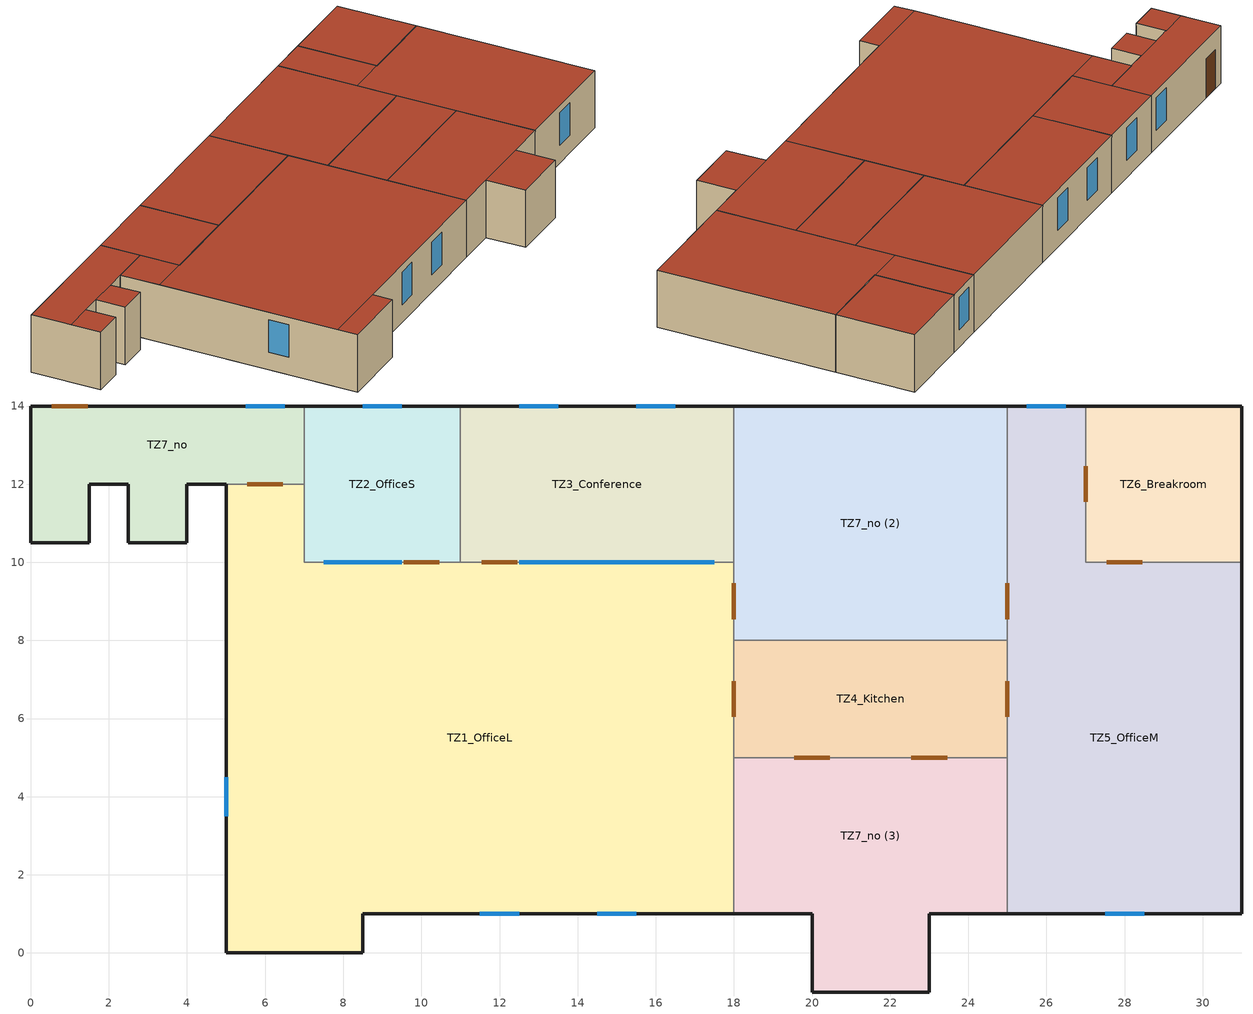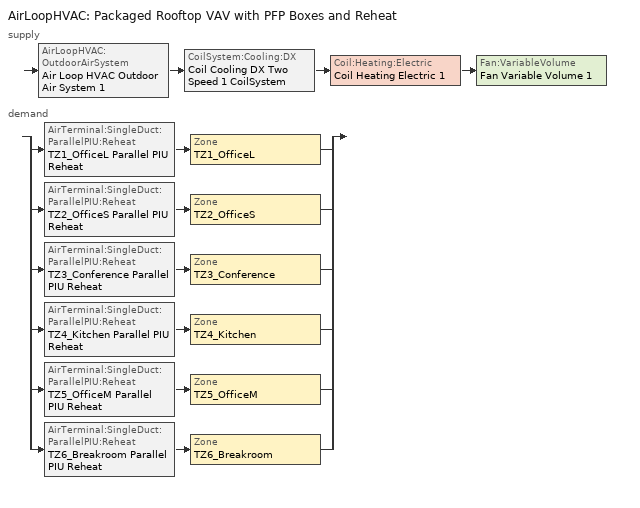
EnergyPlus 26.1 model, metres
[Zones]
TZ1_OfficeL
 floor ground (Geometry Only Ground Floor): 8.5,1 8.5,0 5,0 5,1 z0; 18,10 18,1 5,1 5,10 z0; 7,12 7,10 5,10 5,12 z0
 wall outside (Geometry Only Exterior Wall): 5,12 5,0 8.5,0 8.5,1 18,1 z0:3
 wall to TZ7_no (Geometry Only Interior Wall): 7,12 5,12 z0:3
 wall to TZ2_OfficeS (Geometry Only Interior Wall): 11,10 7,10 7,12 z0:3
 wall to TZ3_Conference (Geometry Only Interior Wall): 18,10 11,10 z0:3
 wall to TZ7_no (2) (Geometry Only Interior Wall): 18,8 18,10 z0:3
 wall to TZ4_Kitchen (Geometry Only Interior Wall): 18,5 18,8 z0:3
 wall to TZ7_no (3) (Geometry Only Interior Wall): 18,1 18,5 z0:3
 window (Geometry Only Window): 5,4.5 5,3.5 / 14.5,1 15.5,1 / 11.5,1 12.5,1 z0.91:2.61
 window inside (Geometry Only Window): 9.5,10 7.5,10 / 17.5,10 12.5,10 z0.01:2.01
 door inside (Geometry Only Door): 6.46,12 5.54,12 / 10.46,10 9.54,10 / 12.46,10 11.54,10 / 18,8.54 18,9.46 / 18,6.04 18,6.96 z0:2.03
 roof outside (Geometry Only Exterior Roof): 8.5,0 8.5,1 5,1 5,0 z3; 18,1 18,10 5,10 5,1 z3; 7,10 7,12 5,12 5,10 z3
TZ2_OfficeS
 floor ground (Geometry Only Ground Floor): 11,14 11,10 7,10 7,14 z0
 wall outside (Geometry Only Exterior Wall): 11,14 7,14 z0:3
 wall to TZ3_Conference (Geometry Only Interior Wall): 11,10 11,14 z0:3
 wall to TZ7_no (Geometry Only Interior Wall): 7,14 7,12 z0:3
 window (Geometry Only Window): 9.5,14 8.5,14 z0.91:2.61
 roof outside (Geometry Only Exterior Roof): 11,10 11,14 7,14 7,10 z3
TZ3_Conference
 floor ground (Geometry Only Ground Floor): 18,14 18,10 11,10 11,14 z0
 wall outside (Geometry Only Exterior Wall): 18,14 11,14 z0:3
 wall to TZ7_no (2) (Geometry Only Interior Wall): 18,10 18,14 z0:3
 window (Geometry Only Window): 13.5,14 12.5,14 / 16.5,14 15.5,14 z0.91:2.61
 roof outside (Geometry Only Exterior Roof): 18,10 18,14 11,14 11,10 z3
TZ4_Kitchen
 floor ground (Geometry Only Ground Floor): 25,8 25,5 18,5 18,8 z0
 wall to TZ5_OfficeM (Geometry Only Interior Wall): 25,5 25,8 z0:3
 wall to TZ7_no (3) (Geometry Only Interior Wall): 18,5 25,5 z0:3
 wall to TZ7_no (2) (Geometry Only Interior Wall): 25,8 18,8 z0:3
 door inside (Geometry Only Door): 25,6.04 25,6.96 / 19.54,5 20.46,5 / 22.54,5 23.46,5 z0:2.03
 roof outside (Geometry Only Exterior Roof): 25,5 25,8 18,8 18,5 z3
TZ5_OfficeM
 floor ground (Geometry Only Ground Floor): 31,10 31,1 25,1 25,10 z0; 27,14 27,10 25,10 25,14 z0
 wall outside (Geometry Only Exterior Wall): 25,1 31,1 31,10 / 27,14 25,14 z0:3
 wall to TZ6_Breakroom (Geometry Only Interior Wall): 31,10 27,10 27,14 z0:3
 wall to TZ7_no (3) (Geometry Only Interior Wall): 25,5 25,1 z0:3
 wall to TZ7_no (2) (Geometry Only Interior Wall): 25,14 25,8 z0:3
 window (Geometry Only Window): 27.5,1 28.5,1 / 26.5,14 25.5,14 z0.91:2.61
 door inside (Geometry Only Door): 28.46,10 27.54,10 / 25,9.46 25,8.54 / 27,11.54 27,12.46 z0:2.03
 roof outside (Geometry Only Exterior Roof): 31,1 31,10 25,10 25,1 z3; 27,10 27,14 25,14 25,10 z3
TZ6_Breakroom
 floor ground (Geometry Only Ground Floor): 31,14 31,10 27,10 27,14 z0
 wall outside (Geometry Only Exterior Wall): 31,10 31,14 27,14 z0:3
 roof outside (Geometry Only Exterior Roof): 31,10 31,14 27,14 27,10 z3
TZ7_no
 floor ground (Geometry Only Ground Floor): 1.5,12 1.5,10.5 0,10.5 0,12 z0; 4,12 4,10.5 2.5,10.5 2.5,12 z0; 7,14 7,12 0,12 0,14 z0
 wall outside (Geometry Only Exterior Wall): 7,14 0,14 0,10.5 1.5,10.5 1.5,12 2.5,12 2.5,10.5 4,10.5 4,12 5,12 z0:3
 window (Geometry Only Window): 6.5,14 5.5,14 z0.91:2.61
 door (Geometry Only Door): 1.46,14 0.54,14 z0:2.03
 roof outside (Geometry Only Exterior Roof): 1.5,10.5 1.5,12 0,12 0,10.5 z3; 4,10.5 4,12 2.5,12 2.5,10.5 z3; 7,12 7,14 0,14 0,12 z3
TZ7_no (2)
 floor ground (Geometry Only Ground Floor): 25,14 25,8 18,8 18,14 z0
 wall outside (Geometry Only Exterior Wall): 25,14 18,14 z0:3
 roof outside (Geometry Only Exterior Roof): 25,8 25,14 18,14 18,8 z3
TZ7_no (3)
 floor ground (Geometry Only Ground Floor): 23,1 23,-1 20,-1 20,1 z0; 25,5 25,1 18,1 18,5 z0
 wall outside (Geometry Only Exterior Wall): 18,1 20,1 20,-1 23,-1 23,1 25,1 z0:3
 roof outside (Geometry Only Exterior Roof): 23,-1 23,1 20,1 20,-1 z3; 25,1 25,5 18,5 18,1 z3
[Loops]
AirLoopHVAC 'Packaged Rooftop VAV with PFP Boxes and Reheat'
 supply: AirLoopHVAC:OutdoorAirSystem 'Air Loop HVAC Outdoor Air System 1' > CoilSystem:Cooling:DX 'Coil Cooling DX Two Speed 1 CoilSystem' > Coil:Heating:Electric 'Coil Heating Electric 1' > Fan:VariableVolume 'Fan Variable Volume 1'
 demand: split
  | AirTerminal:SingleDuct:ParallelPIU:Reheat 'TZ1_OfficeL Parallel PIU Reheat' > Zone 'TZ1_OfficeL'
  | AirTerminal:SingleDuct:ParallelPIU:Reheat 'TZ2_OfficeS Parallel PIU Reheat' > Zone 'TZ2_OfficeS'
  | AirTerminal:SingleDuct:ParallelPIU:Reheat 'TZ3_Conference Parallel PIU Reheat' > Zone 'TZ3_Conference'
  | AirTerminal:SingleDuct:ParallelPIU:Reheat 'TZ4_Kitchen Parallel PIU Reheat' > Zone 'TZ4_Kitchen'
  | AirTerminal:SingleDuct:ParallelPIU:Reheat 'TZ5_OfficeM Parallel PIU Reheat' > Zone 'TZ5_OfficeM'
  | AirTerminal:SingleDuct:ParallelPIU:Reheat 'TZ6_Breakroom Parallel PIU Reheat' > Zone 'TZ6_Breakroom'
[Building]
The Office: North Axis {deg}=0
[Site:Location]
ANDRAVIDA: Latitude {deg}=37.92; Longitude {deg}=21.28; Time Zone {hr}=2; Elevation {m}=12; Keep Site Location Information=No
[SizingPeriod:DesignDay] Day of Month=21; Dry-Bulb Temperature Range Modifier Type=DefaultMultipliers; Barometric Pressure {Pa}=101181; Rain Indicator=No; Snow Indicator=No; Daylight Saving Time Indicator=No; Begin Environment Reset Mode=FullResetAtBeginEnvironment
Name | Month | Day Type | Maximum Dry-Bulb Temperature {C} | Daily Dry-Bulb Temperature Range {deltaC} | Humidity Condition Type | Wetbulb or DewPoint at Maximum Dry-Bulb {C} | Wind Speed {m/s} | Wind Direction {deg} | Solar Model Indicator | ASHRAE Clear Sky Optical Depth for Beam Irradiance (taub) | ASHRAE Clear Sky Optical Depth for Diffuse Irradiance (taud) | Enthalpy at Maximum Dry-Bulb {J/kg} | Sky Clearness
ANDRAVIDA Ann Clg .4% Condns DB=>MWB | 8 | SummerDesignDay | 33.1 | 11.5 | Wetbulb | 22 | 4.6 | 350 | ASHRAETau | 0.494 | 1.923
ANDRAVIDA Ann Clg .4% Condns DP=>MDB | 8 | SummerDesignDay | 26.8 | 11.5 | Dewpoint | 23.1 | 4.6 | 350 | ASHRAETau | 0.494 | 1.923
ANDRAVIDA Ann Clg .4% Condns Enth=>MDB | 8 | SummerDesignDay | 29.6 | 11.5 | Enthalpy |  | 4.6 | 350 | ASHRAETau | 0.494 | 1.923 | 74600
ANDRAVIDA Ann Clg .4% Condns WB=>MDB | 8 | SummerDesignDay | 29.4 | 11.5 | Wetbulb | 24.6 | 4.6 | 350 | ASHRAETau | 0.494 | 1.923
ANDRAVIDA Ann Clg 1% Condns DB=>MWB | 8 | SummerDesignDay | 31.9 | 11.5 | Wetbulb | 21.9 | 4.6 | 350 | ASHRAETau | 0.494 | 1.923
ANDRAVIDA Ann Clg 1% Condns DP=>MDB | 8 | SummerDesignDay | 26.3 | 11.5 | Dewpoint | 22.2 | 4.6 | 350 | ASHRAETau | 0.494 | 1.923
ANDRAVIDA Ann Clg 1% Condns Enth=>MDB | 8 | SummerDesignDay | 28.5 | 11.5 | Enthalpy |  | 4.6 | 350 | ASHRAETau | 0.494 | 1.923 | 71700
ANDRAVIDA Ann Clg 1% Condns WB=>MDB | 8 | SummerDesignDay | 28.7 | 11.5 | Wetbulb | 23.9 | 4.6 | 350 | ASHRAETau | 0.494 | 1.923
ANDRAVIDA Ann Clg 2% Condns DB=>MWB | 8 | SummerDesignDay | 30.8 | 11.5 | Wetbulb | 21.8 | 4.6 | 350 | ASHRAETau | 0.494 | 1.923
ANDRAVIDA Ann Clg 2% Condns DP=>MDB | 8 | SummerDesignDay | 26.1 | 11.5 | Dewpoint | 21.8 | 4.6 | 350 | ASHRAETau | 0.494 | 1.923
ANDRAVIDA Ann Clg 2% Condns Enth=>MDB | 8 | SummerDesignDay | 28.4 | 11.5 | Enthalpy |  | 4.6 | 350 | ASHRAETau | 0.494 | 1.923 | 69200
ANDRAVIDA Ann Clg 2% Condns WB=>MDB | 8 | SummerDesignDay | 28.2 | 11.5 | Wetbulb | 23.3 | 4.6 | 350 | ASHRAETau | 0.494 | 1.923
ANDRAVIDA Ann Htg 99% Condns DB | 1 | WinterDesignDay | 1.8 | 0 | Wetbulb | 1.8 | 1 | 120 | ASHRAEClearSky |  |  |  | 0
ANDRAVIDA Ann Htg 99.6% Condns DB | 1 | WinterDesignDay | 0 | 0 | Wetbulb | 0 | 1 | 120 | ASHRAEClearSky |  |  |  | 0
ANDRAVIDA Ann Htg Wind 99% Condns WS=>MCDB | 1 | WinterDesignDay | 11.7 | 0 | Wetbulb | 11.7 | 10.2 | 120 | ASHRAEClearSky |  |  |  | 0
ANDRAVIDA Ann Htg Wind 99.6% Condns WS=>MCDB | 1 | WinterDesignDay | 11.5 | 0 | Wetbulb | 11.5 | 12.3 | 120 | ASHRAEClearSky |  |  |  | 0
ANDRAVIDA Ann Hum_n 99% Condns DP=>MCDB | 1 | WinterDesignDay | 4.9 | 0 | Dewpoint | -3.2 | 1 | 120 | ASHRAEClearSky |  |  |  | 0
ANDRAVIDA Ann Hum_n 99.6% Condns DP=>MCDB | 1 | WinterDesignDay | 4.6 | 0 | Dewpoint | -5.2 | 1 | 120 | ASHRAEClearSky |  |  |  | 0
[Material]
Geometry Only Opaque Material: Roughness=MediumRough; Thickness {m}=0.2; Conductivity {W/m-K}=0.5; Density {kg/m3}=1200; Specific Heat {J/kg-K}=900; Thermal Absorptance=0.9; Solar Absorptance=0.7; Visible Absorptance=0.7
[WindowMaterial:SimpleGlazingSystem]
Geometry Only Glazing: U-Factor {W/m2-K}=2.7; Solar Heat Gain Coefficient=0.6; Visible Transmittance=0.7
[Construction]
Geometry Only Door; Geometry Only Exterior Roof; Geometry Only Exterior Wall; Geometry Only Ground Floor; Geometry Only Interior Wall: Geometry Only Opaque Material
Geometry Only Window: Geometry Only Glazing
[Space]
Name | Zone | Space Type
TZ1_OfficeL Space | TZ1_OfficeL | 189.1-2009 - Office - ClosedOffice - CZ4-8
TZ2_OfficeS Space | TZ2_OfficeS | 189.1-2009 - Office - ClosedOffice - CZ4-8 1
TZ3_Conference Space | TZ3_Conference | 189.1-2009 - Office - Conference - CZ4-8
TZ4_Kitchen Space | TZ4_Kitchen | 189.1-2009 - Office - BreakRoom - CZ4-8
TZ5_OfficeM Space | TZ5_OfficeM | 189.1-2009 - Office - ClosedOffice - CZ4-8 2
TZ6_Breakroom Space | TZ6_Breakroom | 189.1-2009 - Office - BreakRoom - CZ4-8 1
TZ7_no Space | TZ7_no | 189.1-2009 - Office - Corridor - CZ4-8 2
TZ7_no (2) Space | TZ7_no (2) | 189.1-2009 - Office - Corridor - CZ4-8
TZ7_no (3) Space | TZ7_no (3) | 189.1-2009 - Office - Corridor - CZ4-8 1
[SpaceList]
189.1-2009 - Office - ClosedOffice - CZ4-8: TZ1_OfficeL Space
189.1-2009 - Office - ClosedOffice - CZ4-8 1: TZ2_OfficeS Space
189.1-2009 - Office - Conference - CZ4-8: TZ3_Conference Space
189.1-2009 - Office - BreakRoom - CZ4-8: TZ4_Kitchen Space
189.1-2009 - Office - ClosedOffice - CZ4-8 2: TZ5_OfficeM Space
189.1-2009 - Office - BreakRoom - CZ4-8 1: TZ6_Breakroom Space
189.1-2009 - Office - Corridor - CZ4-8 2: TZ7_no Space
189.1-2009 - Office - Corridor - CZ4-8: TZ7_no (2) Space
189.1-2009 - Office - Corridor - CZ4-8 1: TZ7_no (3) Space
[Zone] Multiplier=1; Part of Total Floor Area=Yes
TZ1_OfficeL; TZ2_OfficeS; TZ3_Conference; TZ4_Kitchen; TZ5_OfficeM; TZ6_Breakroom; TZ7_no; TZ7_no (2); TZ7_no (3)
[PEOPLE] Number of People Calculation Method=People/Area; Fraction Radiant=0.3; Sensible Heat Fraction=autocalculate; Activity Level Schedule=Office Activity; Carbon Dioxide Generation Rate {m3/s-W}=3.82e-08; Enable ASHRAE 55 Comfort Warnings=No; Mean Radiant Temperature Calculation Type=EnclosureAveraged; Clothing Insulation Calculation Method=ClothingInsulationSchedule; Cold Stress Temperature Threshold {C}=15.56; Heat Stress Temperature Threshold {C}=30
Name | Zone or ZoneList or Space or SpaceList | Number of People Schedule | People per Floor Area {person/m2}
TZ1_OfficeL Space People | TZ1_OfficeL Space | Office Work Occ | 0.0511286
TZ2_OfficeS Space People | TZ2_OfficeS Space | Office Work Occ | 0.0511286
TZ3_Conference Space People | TZ3_Conference Space | Office Misc Occ | 0.538196
TZ4_Kitchen Space People | TZ4_Kitchen Space | Office Misc Occ | 0.538196
TZ5_OfficeM Space People | TZ5_OfficeM Space | Office Work Occ | 0.0511286
TZ6_Breakroom Space People | TZ6_Breakroom Space | Office Misc Occ | 0.538196
TZ7_no Space People | TZ7_no Space | Office Work Occ | 0.0107639
TZ7_no (2) Space People | TZ7_no (2) Space | Office Work Occ | 0.0107639
TZ7_no (3) Space People | TZ7_no (3) Space | Office Work Occ | 0.0107639
[Lights] Schedule=Office Bldg Light; Design Level Calculation Method=Watts/Area
Name | Zone or ZoneList or Space or SpaceList | Watts per Floor Area {W/m2}
189.1-2009 - Office - ClosedOffice - CZ4-8 Lights | 189.1-2009 - Office - ClosedOffice - CZ4-8 | 10.6563
189.1-2009 - Office - ClosedOffice - CZ4-8 Lights 1 | 189.1-2009 - Office - ClosedOffice - CZ4-8 1 | 10.6563
189.1-2009 - Office - Conference - CZ4-8 Lights | 189.1-2009 - Office - Conference - CZ4-8 | 12.5938
189.1-2009 - Office - BreakRoom - CZ4-8 Lights | 189.1-2009 - Office - BreakRoom - CZ4-8 | 11.625
189.1-2009 - Office - ClosedOffice - CZ4-8 Lights 2 | 189.1-2009 - Office - ClosedOffice - CZ4-8 2 | 10.6563
189.1-2009 - Office - BreakRoom - CZ4-8 Lights 1 | 189.1-2009 - Office - BreakRoom - CZ4-8 1 | 11.625
189.1-2009 - Office - Corridor - CZ4-8 Lights 2 | 189.1-2009 - Office - Corridor - CZ4-8 2 | 4.84376
189.1-2009 - Office - Corridor - CZ4-8 Lights | 189.1-2009 - Office - Corridor - CZ4-8 | 4.84376
189.1-2009 - Office - Corridor - CZ4-8 Lights 1 | 189.1-2009 - Office - Corridor - CZ4-8 1 | 4.84376
[ElectricEquipment] Schedule=Office Bldg Equip; Design Level Calculation Method=Watts/Area
Name | Zone or ZoneList or Space or SpaceList | Watts per Floor Area {W/m2}
189.1-2009 - Office - ClosedOffice - CZ4-8 Electric Equipment | 189.1-2009 - Office - ClosedOffice - CZ4-8 | 6.8889
189.1-2009 - Office - ClosedOffice - CZ4-8 Electric Equipment 1 | 189.1-2009 - Office - ClosedOffice - CZ4-8 1 | 6.8889
189.1-2009 - Office - Conference - CZ4-8 Electric Equipment | 189.1-2009 - Office - Conference - CZ4-8 | 3.98265
189.1-2009 - Office - BreakRoom - CZ4-8 Electric Equipment | 189.1-2009 - Office - BreakRoom - CZ4-8 | 48.007
189.1-2009 - Office - ClosedOffice - CZ4-8 Electric Equipment 2 | 189.1-2009 - Office - ClosedOffice - CZ4-8 2 | 6.8889
189.1-2009 - Office - BreakRoom - CZ4-8 Electric Equipment 1 | 189.1-2009 - Office - BreakRoom - CZ4-8 1 | 48.007
189.1-2009 - Office - Corridor - CZ4-8 Electric Equipment 2 | 189.1-2009 - Office - Corridor - CZ4-8 2 | 1.72223
189.1-2009 - Office - Corridor - CZ4-8 Electric Equipment | 189.1-2009 - Office - Corridor - CZ4-8 | 1.72223
189.1-2009 - Office - Corridor - CZ4-8 Electric Equipment 1 | 189.1-2009 - Office - Corridor - CZ4-8 1 | 1.72223
[ZoneInfiltration:DesignFlowRate] Schedule=Office Infil Quarter On; Design Flow Rate Calculation Method=Flow/ExteriorArea; Flow Rate per Exterior Surface Area {m3/s-m2}=0.000226568; Density Basis=Outdoor
Name | Zone or ZoneList or Space or SpaceList
189.1-2009 - Office - ClosedOffice - CZ4-8 Infiltration | 189.1-2009 - Office - ClosedOffice - CZ4-8
189.1-2009 - Office - ClosedOffice - CZ4-8 Infiltration 1 | 189.1-2009 - Office - ClosedOffice - CZ4-8 1
189.1-2009 - Office - Conference - CZ4-8 Infiltration | 189.1-2009 - Office - Conference - CZ4-8
189.1-2009 - Office - BreakRoom - CZ4-8 Infiltration | 189.1-2009 - Office - BreakRoom - CZ4-8
189.1-2009 - Office - ClosedOffice - CZ4-8 Infiltration 2 | 189.1-2009 - Office - ClosedOffice - CZ4-8 2
189.1-2009 - Office - BreakRoom - CZ4-8 Infiltration 1 | 189.1-2009 - Office - BreakRoom - CZ4-8 1
189.1-2009 - Office - Corridor - CZ4-8 Infiltration 2 | 189.1-2009 - Office - Corridor - CZ4-8 2
189.1-2009 - Office - Corridor - CZ4-8 Infiltration | 189.1-2009 - Office - Corridor - CZ4-8
189.1-2009 - Office - Corridor - CZ4-8 Infiltration 1 | 189.1-2009 - Office - Corridor - CZ4-8 1
[DesignSpecification:OutdoorAir] Outdoor Air Method=Sum; Outdoor Air Flow per Zone Floor Area {m3/s-m2}=0; Outdoor Air Flow per Zone {m3/s}=0; Outdoor Air Flow Air Changes per Hour {1/hr}=0
Name | Outdoor Air Flow per Person {m3/s-person}
189.1-2009 - Office - ClosedOffice - CZ4-8 Ventilation; 189.1-2009 - Office - Conference - CZ4-8 Ventilation | 0.00943895
189.1-2009 - Office - BreakRoom - CZ4-8 Ventilation | 0.00707921
[Sizing:Zone] Zone Cooling Design Supply Air Temperature Input Method=SupplyAirTemperature; Zone Cooling Design Supply Air Temperature {C}=14; Zone Cooling Design Supply Air Temperature Difference {deltaC}=11.11; Zone Heating Design Supply Air Temperature Input Method=SupplyAirTemperature; Zone Heating Design Supply Air Temperature {C}=40; Zone Heating Design Supply Air Temperature Difference {deltaC}=11.11; Zone Cooling Design Supply Air Humidity Ratio {kgWater/kgDryAir}=0.0085; Zone Heating Design Supply Air Humidity Ratio {kgWater/kgDryAir}=0.008; Cooling Design Air Flow Method=DesignDay; Cooling Design Air Flow Rate {m3/s}=0; Cooling Minimum Air Flow per Zone Floor Area {m3/s-m2}=0.000762; Cooling Minimum Air Flow {m3/s}=0; Cooling Minimum Air Flow Fraction=0; Heating Design Air Flow Method=DesignDay; Heating Design Air Flow Rate {m3/s}=0; Heating Maximum Air Flow per Zone Floor Area {m3/s-m2}=0.002032; Heating Maximum Air Flow {m3/s}=0.141576; Heating Maximum Air Flow Fraction=0.3; Account for Dedicated Outdoor Air System=No; Zone Load Sizing Method=Sensible Load Only No Latent Load; Zone Latent Cooling Design Supply Air Humidity Ratio Input Method=HumidityRatioDifference; Zone Cooling Design Supply Air Humidity Ratio Difference {kgWater/kgDryAir}=0.005; Zone Latent Heating Design Supply Air Humidity Ratio Input Method=HumidityRatioDifference; Zone Humidification Design Supply Air Humidity Ratio Difference {kgWater/kgDryAir}=0.005; Type of Space Sum to Use=Coincident; Heating Coil Sizing Method=None; Maximum Heating Capacity To Cooling Load Sizing Ratio {W/W}=1
Name | Design Specification Outdoor Air Object
TZ1_OfficeL; TZ2_OfficeS; TZ5_OfficeM | 189.1-2009 - Office - ClosedOffice - CZ4-8 Ventilation
TZ3_Conference | 189.1-2009 - Office - Conference - CZ4-8 Ventilation
TZ4_Kitchen; TZ6_Breakroom | 189.1-2009 - Office - BreakRoom - CZ4-8 Ventilation
[Sizing:System]
Packaged Rooftop VAV with PFP Boxes and Reheat: Type of Load to Size On=Sensible; Design Outdoor Air Flow Rate {m3/s}=Autosize; Central Heating Maximum System Air Flow Ratio=0.3; Preheat Design Temperature {C}=7; Preheat Design Humidity Ratio {kgWater/kgDryAir}=0.008; Precool Design Temperature {C}=12.8; Precool Design Humidity Ratio {kgWater/kgDryAir}=0.008; Central Cooling Design Supply Air Temperature {C}=12.8; Central Heating Design Supply Air Temperature {C}=16.7; Type of Zone Sum to Use=NonCoincident; 100% Outdoor Air in Cooling=Yes; 100% Outdoor Air in Heating=Yes; Central Cooling Design Supply Air Humidity Ratio {kgWater/kgDryAir}=0.0085; Central Heating Design Supply Air Humidity Ratio {kgWater/kgDryAir}=0.008; Cooling Supply Air Flow Rate Method=DesignDay; Cooling Supply Air Flow Rate {m3/s}=0; Cooling Supply Air Flow Rate Per Floor Area {m3/s-m2}=0.00996765; Cooling Fraction of Autosized Cooling Supply Air Flow Rate=1; Cooling Supply Air Flow Rate Per Unit Cooling Capacity {m3/s-W}=3.94755e-05; Heating Supply Air Flow Rate Method=DesignDay; Heating Supply Air Flow Rate {m3/s}=0; Heating Supply Air Flow Rate Per Floor Area {m3/s-m2}=0.00996765; Heating Fraction of Autosized Heating Supply Air Flow Rate=1; Heating Fraction of Autosized Cooling Supply Air Flow Rate=1; Heating Supply Air Flow Rate Per Unit Heating Capacity {m3/s-W}=3.15882e-05; System Outdoor Air Method=ZoneSum; Zone Maximum Outdoor Air Fraction=1; Cooling Design Capacity Method=CoolingDesignCapacity; Cooling Design Capacity {W}=Autosize; Cooling Design Capacity Per Floor Area {W/m2}=234.7; Fraction of Autosized Cooling Design Capacity=1; Heating Design Capacity Method=HeatingDesignCapacity; Heating Design Capacity {W}=Autosize; Heating Design Capacity Per Floor Area {W/m2}=157; Fraction of Autosized Heating Design Capacity=1; Central Cooling Capacity Control Method=OnOff; Occupant Diversity=Autosize; Heating Coil Sizing Method=None; Maximum Heating Capacity To Cooling Capacity Sizing Ratio {W/W}=1
[ZONECONTROL:THERMOSTAT] Temperature Difference Between Cutout And Setpoint {deltaC}=0
Name | Zone or ZoneList | Control Type Schedule | Control 1
TZ1_OfficeL Thermostat | TZ1_OfficeL | TZ1_OfficeL Thermostat Control | TZ1_OfficeL Dual Setpoint
TZ2_OfficeS Thermostat | TZ2_OfficeS | TZ2_OfficeS Thermostat Control | TZ2_OfficeS Dual Setpoint
TZ3_Conference Thermostat | TZ3_Conference | TZ3_Conference Thermostat Control | TZ3_Conference Dual Setpoint
TZ4_Kitchen Thermostat | TZ4_Kitchen | TZ4_Kitchen Thermostat Control | TZ4_Kitchen Dual Setpoint
TZ5_OfficeM Thermostat | TZ5_OfficeM | TZ5_OfficeM Thermostat Control | TZ5_OfficeM Dual Setpoint
TZ6_Breakroom Thermostat | TZ6_Breakroom | TZ6_Breakroom Thermostat Control | TZ6_Breakroom Dual Setpoint
[THERMOSTATSETPOINT:DUALSETPOINT] Heating Setpoint Temperature Schedule=HLG; Cooling Setpoint Temperature Schedule=CLG
TZ1_OfficeL Dual Setpoint; TZ2_OfficeS Dual Setpoint; TZ3_Conference Dual Setpoint; TZ4_Kitchen Dual Setpoint; TZ5_OfficeM Dual Setpoint; TZ6_Breakroom Dual Setpoint
[AirTerminal:SingleDuct:ParallelPIU:Reheat]
TZ1_OfficeL Parallel PIU Reheat: Always On Discrete hvac_library, Autosize, Autosize, Autosize, Autosize, TZ1_OfficeL PIU Fan, TZ1_OfficeL PIU Electric Reheat Coil, 0, 0, 0.001, ConstantSpeed, 0.3, Staged, 32.1, 37.7
TZ2_OfficeS Parallel PIU Reheat: Always On Discrete hvac_library, Autosize, Autosize, Autosize, Autosize, TZ2_OfficeS PIU Fan, TZ2_OfficeS PIU Electric Reheat Coil, 0, 0, 0.001, ConstantSpeed, 0.3, Staged, 32.1, 37.7
TZ3_Conference Parallel PIU Reheat: Always On Discrete hvac_library, Autosize, Autosize, Autosize, Autosize, TZ3_Conference PIU Fan, TZ3_Conference PIU Electric Reheat Coil, 0, 0, 0.001, ConstantSpeed, 0.3, Staged, 32.1, 37.7
TZ4_Kitchen Parallel PIU Reheat: Always On Discrete hvac_library, Autosize, Autosize, Autosize, Autosize, TZ4_Kitchen PIU Fan, TZ4_Kitchen PIU Electric Reheat Coil, 0, 0, 0.001, ConstantSpeed, 0.3, Staged, 32.1, 37.7
TZ5_OfficeM Parallel PIU Reheat: Always On Discrete hvac_library, Autosize, Autosize, Autosize, Autosize, TZ5_OfficeM PIU Fan, TZ5_OfficeM PIU Electric Reheat Coil, 0, 0, 0.001, ConstantSpeed, 0.3, Staged, 32.1, 37.7
TZ6_Breakroom Parallel PIU Reheat: Always On Discrete hvac_library, Autosize, Autosize, Autosize, Autosize, TZ6_Breakroom PIU Fan, TZ6_Breakroom PIU Electric Reheat Coil, 0, 0, 0.001, ConstantSpeed, 0.3, Staged, 32.1, 37.7
[Zone equipment]
TZ1_OfficeL: TZ1_OfficeL Parallel PIU Reheat
TZ2_OfficeS: TZ2_OfficeS Parallel PIU Reheat
TZ3_Conference: TZ3_Conference Parallel PIU Reheat
TZ4_Kitchen: TZ4_Kitchen Parallel PIU Reheat
TZ5_OfficeM: TZ5_OfficeM Parallel PIU Reheat
TZ6_Breakroom: TZ6_Breakroom Parallel PIU Reheat
[FAN:CONSTANTVOLUME] Availability Schedule=Always On Discrete hvac_library; Fan Total Efficiency=0.7; Pressure Rise {Pa}=300; Maximum Flow Rate {m3/s}=Autosize; Motor Efficiency=0.9; Motor In Airstream Fraction=1
TZ1_OfficeL PIU Fan; TZ2_OfficeS PIU Fan; TZ3_Conference PIU Fan; TZ4_Kitchen PIU Fan; TZ5_OfficeM PIU Fan; TZ6_Breakroom PIU Fan
[Fan:VariableVolume]
Fan Variable Volume 1: Availability Schedule=Always On Discrete; Fan Total Efficiency=0.6045; Pressure Rise {Pa}=500; Maximum Flow Rate {m3/s}=AutoSize; Fan Power Minimum Flow Rate Input Method=FixedFlowRate; Fan Power Minimum Flow Fraction=0; Fan Power Minimum Air Flow Rate {m3/s}=0; Motor Efficiency=0.93; Motor In Airstream Fraction=1; Fan Power Coefficient 1=0.0407599; Fan Power Coefficient 2=0.088045; Fan Power Coefficient 3=-0.0729261; Fan Power Coefficient 4=0.94374; Fan Power Coefficient 5=0
[Coil:Cooling:DX:TwoSpeed]
Coil Cooling DX Two Speed 1: Availability Schedule=Always On Discrete; High Speed Gross Rated Total Cooling Capacity {W}=Autosize; High Speed Rated Sensible Heat Ratio=Autosize; High Speed Gross Rated Cooling COP {W/W}=3; High Speed Rated Air Flow Rate {m3/s}=Autosize; High Speed 2017 Rated Evaporator Fan Power Per Volume Flow Rate {W/(m3/s)}=773.3; High Speed 2023 Rated Evaporator Fan Power Per Volume Flow Rate {W/(m3/s)}=934.4; Unit Internal Static Air Pressure {Pa}=773.3; Total Cooling Capacity Function of Temperature Curve=Curve Biquadratic 1; Total Cooling Capacity Function of Flow Fraction Curve=Curve Quadratic 1; Energy Input Ratio Function of Temperature Curve=Curve Biquadratic 2; Energy Input Ratio Function of Flow Fraction Curve=Curve Quadratic 2; Part Load Fraction Correlation Curve=Curve Quadratic 3; Low Speed Gross Rated Total Cooling Capacity {W}=Autosize; Low Speed Gross Rated Sensible Heat Ratio=0.69; Low Speed Gross Rated Cooling COP {W/W}=3; Low Speed Rated Air Flow Rate {m3/s}=Autosize; Low Speed 2017 Rated Evaporator Fan Power Per Volume Flow Rate {W/(m3/s)}=773.3; Low Speed 2023 Rated Evaporator Fan Power Per Volume Flow Rate {W/(m3/s)}=934.4; Low Speed Total Cooling Capacity Function of Temperature Curve=Curve Biquadratic 3; Low Speed Energy Input Ratio Function of Temperature Curve=Curve Biquadratic 4; Condenser Type=AirCooled; Minimum Outdoor Dry-Bulb Temperature for Compressor Operation {C}=-25; High Speed Evaporative Condenser Effectiveness=0.9; High Speed Evaporative Condenser Air Flow Rate {m3/s}=Autosize; High Speed Evaporative Condenser Pump Rated Power Consumption {W}=Autosize; Low Speed Evaporative Condenser Effectiveness=0.9; Low Speed Evaporative Condenser Air Flow Rate {m3/s}=Autosize; Low Speed Evaporative Condenser Pump Rated Power Consumption {W}=Autosize; Basin Heater Capacity {W/K}=0; Basin Heater Setpoint Temperature {C}=2
[Coil:Heating:Electric]
Coil Heating Electric 1: Availability Schedule=Always On Discrete; Efficiency=1; Nominal Capacity {W}=Autosize
[COIL:HEATING:ELECTRIC] Availability Schedule=Always On Discrete hvac_library; Efficiency=1; Nominal Capacity {W}=Autosize
TZ1_OfficeL PIU Electric Reheat Coil; TZ2_OfficeS PIU Electric Reheat Coil; TZ3_Conference PIU Electric Reheat Coil; TZ4_Kitchen PIU Electric Reheat Coil; TZ5_OfficeM PIU Electric Reheat Coil; TZ6_Breakroom PIU Electric Reheat Coil
[CoilSystem:Cooling:DX]
Coil Cooling DX Two Speed 1 CoilSystem: Availability Schedule=Always On Discrete; Cooling Coil=Coil Cooling DX Two Speed 1
[Controller:OutdoorAir]
Controller Outdoor Air 1: Minimum Outdoor Air Flow Rate {m3/s}=0; Maximum Outdoor Air Flow Rate {m3/s}=Autosize; Economizer Control Type=NoEconomizer; Economizer Control Action Type=ModulateFlow; Economizer Maximum Limit Dry-Bulb Temperature {C}=28; Economizer Maximum Limit Enthalpy {J/kg}=64000; Economizer Minimum Limit Dry-Bulb Temperature {C}=-100; Lockout Type=NoLockout; Minimum Limit Type=FixedMinimum; Mechanical Ventilation Controller=Controller Mechanical Ventilation 1; High Humidity Control=No; High Humidity Outdoor Air Flow Ratio=1; Control High Indoor Humidity Based on Outdoor Humidity Ratio=Yes; Heat Recovery Bypass Control Type=BypassWhenWithinEconomizerLimits; Economizer Operation Staging=InterlockedWithMechanicalCooling
[Controller:MechanicalVentilation]
Controller Mechanical Ventilation 1: Availability Schedule=Always On Discrete; Demand Controlled Ventilation=No; System Outdoor Air Method=ZoneSum; Zone or ZoneList 1=TZ1_OfficeL; Design Specification Outdoor Air Object Name 1=189.1-2009 - Office - ClosedOffice - CZ4-8 Ventilation; Zone or ZoneList 2=TZ2_OfficeS; Design Specification Outdoor Air Object Name 2=189.1-2009 - Office - ClosedOffice - CZ4-8 Ventilation; Zone or ZoneList 3=TZ3_Conference; Design Specification Outdoor Air Object Name 3=189.1-2009 - Office - Conference - CZ4-8 Ventilation; Zone or ZoneList 4=TZ4_Kitchen; Design Specification Outdoor Air Object Name 4=189.1-2009 - Office - BreakRoom - CZ4-8 Ventilation; Zone or ZoneList 5=TZ5_OfficeM; Design Specification Outdoor Air Object Name 5=189.1-2009 - Office - ClosedOffice - CZ4-8 Ventilation; Zone or ZoneList 6=TZ6_Breakroom; Design Specification Outdoor Air Object Name 6=189.1-2009 - Office - BreakRoom - CZ4-8 Ventilation
[AirLoopHVAC]
Packaged Rooftop VAV with PFP Boxes and Reheat: Design Supply Air Flow Rate {m3/s}=AutoSize; Design Return Air Flow Fraction of Supply Air Flow=1
[AvailabilityManager:Scheduled]
Packaged Rooftop VAV with PFP Boxes and Reheat Availability Manager: Schedule=Always On Discrete
[SetpointManager:Scheduled]
Setpoint Manager Scheduled 1: Control Variable=Temperature; Schedule=Deck_Temperature
[SetpointManager:MixedAir] Control Variable=Temperature
Node 15 OS Default SPM; Node 16 OS Default SPM; Node 17 OS Default SPM
[Schedule:Day:Interval]
Office Bldg Light Rule 1 Day Schedule: No, 24:00, 0.05
Office Bldg Light Default Schedule: No, 05:00, 0.05, 07:00, 0.1, 08:00, 0.3, 17:00, 0.9, 18:00, 0.7, 20:00, 0.5, 22:00, 0.3, 23:00, 0.1, 24:00, 0.05
Office Bldg Light Rule 2 Day Schedule: No, 06:00, 0.05, 08:00, 0.1, 14:00, 0.5, 17:00, 0.15, 24:00, 0.05
Office Bldg Light Summer Design Day; Office Bldg Equip Summer Design Day; Office Infil Quarter On Rule 1 Day Schedule: No, 24:00, 1
Office Bldg Light Winter Design Day; Office Bldg Occ Rule 1 Day Schedule; Office Bldg Occ Winter Design Day; Office Bldg Equip Winter Design Day; Office Bldg Occ Rule 1 Day Schedule 1; Office Bldg Occ Winter Design Day 1: No, 24:00, 0
Office Bldg Occ Default Schedule: No, 06:00, 0, 07:00, 0.1, 08:00, 0.2, 12:00, 0.85, 13:00, 0.5, 17:00, 0.85, 18:00, 0.7, 20:00, 0.4, 22:00, 0.1, 24:00, 0.05
Office Bldg Occ Rule 2 Day Schedule: No, 06:00, 0, 08:00, 0.1, 14:00, 0.4, 17:00, 0.1, 24:00, 0
Office Bldg Occ Summer Design Day; Office Bldg Occ Summer Design Day 1: No, 06:00, 0, 22:00, 1, 24:00, 0.05
Office Activity Default Schedule; Office Activity Summer Design Day; Office Activity Winter Design Day: No, 24:00, 132
Office Bldg Equip Rule 1 Day Schedule: No, 24:00, 0.3
Office Bldg Equip Default Schedule: No, 08:00, 0.4, 12:00, 0.9, 13:00, 0.8, 17:00, 0.9, 18:00, 0.8, 20:00, 0.6, 22:00, 0.5, 24:00, 0.4
Office Bldg Equip Rule 2 Day Schedule: No, 06:00, 0.3, 08:00, 0.4, 14:00, 0.5, 17:00, 0.35, 24:00, 0.3
Office Bldg Occ Default Schedule 1: No, 06:00, 0, 07:00, 0.1, 08:00, 0.2, 20:00, 0.4, 22:00, 0.1, 24:00, 0.05
Office Bldg Occ Rule 2 Day Schedule 1: No, 06:00, 0, 08:00, 0.1, 14:00, 0.25, 17:00, 0.1, 24:00, 0
Deck_Temperature_Default; Deck_Temperature_Summer_Design_Day; Deck_Temperature_Winter_Design_Day: No, 24:00, 12.8
Office Infil Quarter On Default Schedule; Office Infil Quarter On Summer Design Day: No, 06:00, 1, 22:00, 0.25, 24:00, 1
Office Infil Quarter On Rule 2 Day Schedule; Office Infil Quarter On Winter Design Day: No, 06:00, 1, 18:00, 0.25, 24:00, 1
[SCHEDULE:DAY:INTERVAL]
Schedule Day 5: No, 24:00, 15
Schedule Day 4: No, 08:00, 15, 20:00, 21, 24:00, 15
Schedule Day 3: No, 24:00, 30
Schedule Day 1: No, 08:00, 30, 20:00, 24, 24:00, 30
[Schedule:Week:Daily]
Office Bldg Light Week Rule - Jan1-Dec31: Office Bldg Light Rule 1 Day Schedule, Office Bldg Light Default Schedule, Office Bldg Light Default Schedule, Office Bldg Light Default Schedule, Office Bldg Light Default Schedule, Office Bldg Light Default Schedule, Office Bldg Light Rule 2 Day Schedule, Office Bldg Light Default Schedule, Office Bldg Light Summer Design Day, Office Bldg Light Winter Design Day, Office Bldg Light Default Schedule, Office Bldg Light Default Schedule
Office Work Occ Week Rule - Jan1-Dec31: Office Bldg Occ Rule 1 Day Schedule, Office Bldg Occ Default Schedule, Office Bldg Occ Default Schedule, Office Bldg Occ Default Schedule, Office Bldg Occ Default Schedule, Office Bldg Occ Default Schedule, Office Bldg Occ Rule 2 Day Schedule, Office Bldg Occ Default Schedule, Office Bldg Occ Summer Design Day, Office Bldg Occ Winter Design Day, Office Bldg Occ Default Schedule, Office Bldg Occ Default Schedule
Office Activity Week Rule - Jan1-Dec31: Office Activity Default Schedule, Office Activity Default Schedule, Office Activity Default Schedule, Office Activity Default Schedule, Office Activity Default Schedule, Office Activity Default Schedule, Office Activity Default Schedule, Office Activity Default Schedule, Office Activity Summer Design Day, Office Activity Winter Design Day, Office Activity Default Schedule, Office Activity Default Schedule
Office Bldg Equip Week Rule - Jan1-Dec31: Office Bldg Equip Rule 1 Day Schedule, Office Bldg Equip Default Schedule, Office Bldg Equip Default Schedule, Office Bldg Equip Default Schedule, Office Bldg Equip Default Schedule, Office Bldg Equip Default Schedule, Office Bldg Equip Rule 2 Day Schedule, Office Bldg Equip Default Schedule, Office Bldg Equip Summer Design Day, Office Bldg Equip Winter Design Day, Office Bldg Equip Default Schedule, Office Bldg Equip Default Schedule
Office Misc Occ Week Rule - Jan1-Dec31: Office Bldg Occ Rule 1 Day Schedule 1, Office Bldg Occ Default Schedule 1, Office Bldg Occ Default Schedule 1, Office Bldg Occ Default Schedule 1, Office Bldg Occ Default Schedule 1, Office Bldg Occ Default Schedule 1, Office Bldg Occ Rule 2 Day Schedule 1, Office Bldg Occ Default Schedule 1, Office Bldg Occ Summer Design Day 1, Office Bldg Occ Winter Design Day 1, Office Bldg Occ Default Schedule 1, Office Bldg Occ Default Schedule 1
Deck_Temperature Week Rule - Jan1-Dec31: Deck_Temperature_Default, Deck_Temperature_Default, Deck_Temperature_Default, Deck_Temperature_Default, Deck_Temperature_Default, Deck_Temperature_Default, Deck_Temperature_Default, Deck_Temperature_Default, Deck_Temperature_Summer_Design_Day, Deck_Temperature_Winter_Design_Day, Deck_Temperature_Default, Deck_Temperature_Default
Office Infil Quarter On Week Rule - Jan1-Dec31: Office Infil Quarter On Rule 1 Day Schedule, Office Infil Quarter On Default Schedule, Office Infil Quarter On Default Schedule, Office Infil Quarter On Default Schedule, Office Infil Quarter On Default Schedule, Office Infil Quarter On Default Schedule, Office Infil Quarter On Rule 2 Day Schedule, Office Infil Quarter On Default Schedule, Office Infil Quarter On Summer Design Day, Office Infil Quarter On Winter Design Day, Office Infil Quarter On Default Schedule, Office Infil Quarter On Default Schedule
[SCHEDULE:WEEK:DAILY]
HLG Week Rule - Jan1-Dec31: Schedule Day 5, Schedule Day 4, Schedule Day 4, Schedule Day 4, Schedule Day 4, Schedule Day 4, Schedule Day 5, Schedule Day 4, Schedule Day 4, Schedule Day 4, Schedule Day 4, Schedule Day 4
CLG Week Rule - Jan1-Dec31: Schedule Day 3, Schedule Day 1, Schedule Day 1, Schedule Day 1, Schedule Day 1, Schedule Day 1, Schedule Day 3, Schedule Day 1, Schedule Day 1, Schedule Day 1, Schedule Day 1, Schedule Day 1
[Schedule:Year]
Office Bldg Light: Office Bldg Light Week Rule - Jan1-Dec31, 1, 1, 12, 31
Office Work Occ: Office Work Occ Week Rule - Jan1-Dec31, 1, 1, 12, 31
Office Activity: Office Activity Week Rule - Jan1-Dec31, 1, 1, 12, 31
Office Bldg Equip: Office Bldg Equip Week Rule - Jan1-Dec31, 1, 1, 12, 31
Office Misc Occ: Office Misc Occ Week Rule - Jan1-Dec31, 1, 1, 12, 31
Deck_Temperature: Deck_Temperature Week Rule - Jan1-Dec31, 1, 1, 12, 31
Office Infil Quarter On: Office Infil Quarter On Week Rule - Jan1-Dec31, 1, 1, 12, 31
[SCHEDULE:YEAR]
HLG: HLG Week Rule - Jan1-Dec31, 1, 1, 12, 31
CLG: CLG Week Rule - Jan1-Dec31, 1, 1, 12, 31
[SCHEDULE:COMPACT]
TZ1_OfficeL Thermostat Control; TZ2_OfficeS Thermostat Control; TZ3_Conference Thermostat Control; TZ4_Kitchen Thermostat Control; TZ5_OfficeM Thermostat Control; TZ6_Breakroom Thermostat Control: Through: 12/31, For: AllDays, Until: 24:00, 4
[Schedule:Constant]
Always On Discrete hvac_library: OnOff hvac_library, 1
Always On Discrete: OnOff, 1
[Curve:Quadratic]
Name | Coefficient1 Constant | Coefficient2 x | Coefficient3 x**2 | Minimum Value of x | Maximum Value of x
Curve Quadratic 1 | 0.77136 | 0.34053 | -0.11088 | 0.75918 | 1.13877
Curve Quadratic 2 | 1.2055 | -0.32953 | 0.12308 | 0.75918 | 1.13877
Curve Quadratic 3 | 0.771 | 0.229 | 0 | 0 | 1
[Curve:Biquadratic] Minimum Value of x=17; Maximum Value of x=22; Minimum Value of y=13; Maximum Value of y=46
Name | Coefficient1 Constant | Coefficient2 x | Coefficient3 x**2 | Coefficient4 y | Coefficient5 y**2 | Coefficient6 x*y
Curve Biquadratic 1; Curve Biquadratic 3 | 0.42415 | 0.04426 | -0.00042 | 0.00333 | -8e-05 | -0.00021
Curve Biquadratic 2; Curve Biquadratic 4 | 1.23649 | -0.02431 | 0.00057 | -0.01434 | 0.00063 | -0.00038
